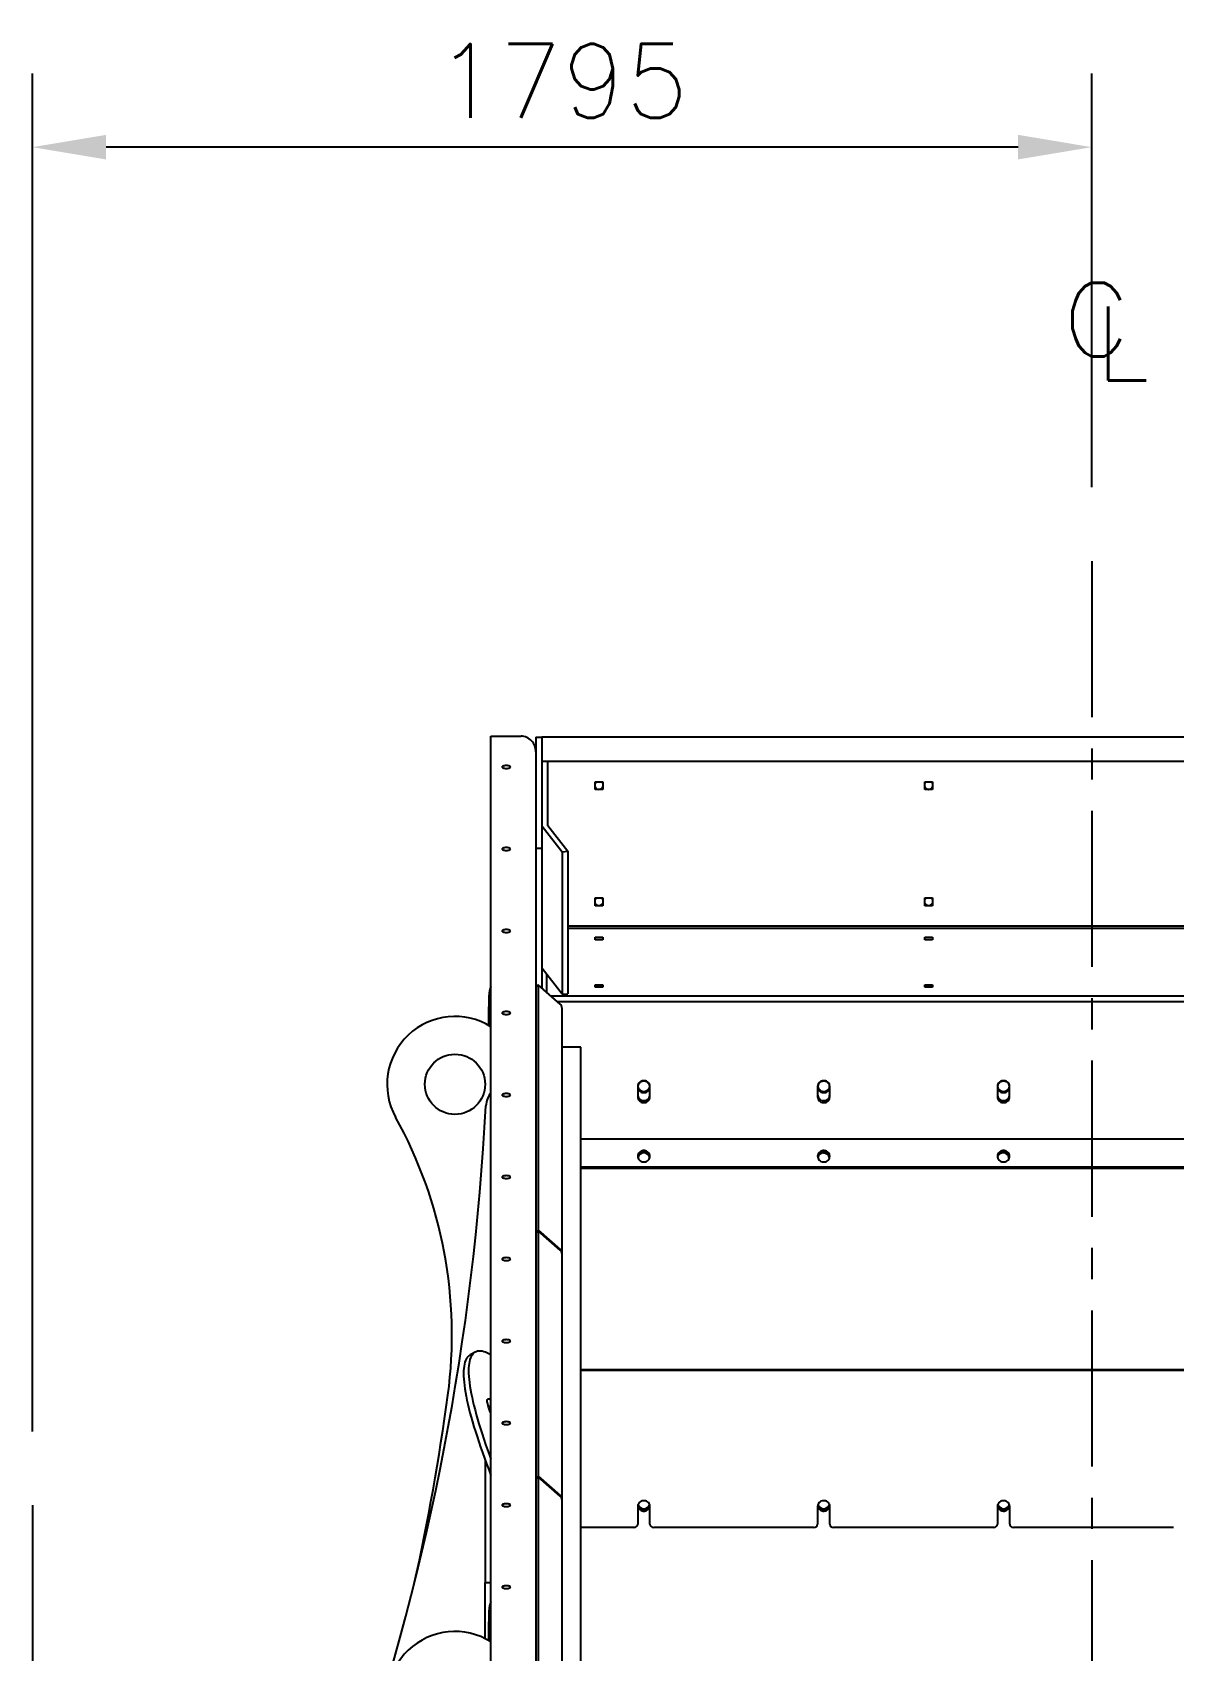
# Model space of a CAD drawing. Header units: millimetres. Extents: x 0 to 55611, y 0 to 32827.
# Drawn here: x 5180 to 7114, y 15943 to 18686 of the extents above; entities that cross this region are included whole.
import ezdxf

# ---------------------------------------------------------------- set-up
doc = ezdxf.new("R2010")
doc.units = ezdxf.units.MM
doc.header["$LTSCALE"] = 10
doc.header["$PDSIZE"] = -1
doc.linetypes.add('CENTER', pattern=[50.8, 31.75, -6.35, 6.35, -6.35])
doc.linetypes.add('SLD-Continua', pattern=[0])
doc.layers.add('EQUIPO', color=30, linetype='SLD-Continua')
doc.layers.add('FIMSA-CENTROS', color=3, linetype='CENTER')
doc.styles.add('1', font='romans.shx', dxfattribs={"height": 125})
doc.dimstyles.new('50', dxfattribs={"dimscale": 0, "dimtxt": 125, "dimasz": 125, "dimexe": 125, "dimexo": 125, "dimgap": 50, "dimtad": 1, "dimdec": 0, "dimlfac": 49.861111, "dimzin": 1, "dimtxsty": '1', "dimcen": 2.5, "dimclrd": 1, "dimclre": 1, "dimadec": 0, "dimazin": 0, "dimtfac": 1, "dimtdec": 0, "dimtmove": 0, "dimatfit": 3, "dimfxl": 1, "dimtzin": 1, "dimarcsym": 0})

# ---------------------------------------------------------------- blocks, each defined once
blk = doc.blocks.new('*D111')
at = {"color": 1, "lineweight": -2, "transparency": 16777216}
for p, q in [((5179.9, 16314.6), (5179.9, 18616.4)), ((6975.1, 17915), (6975.1, 18616.4)), ((6850.1, 18491.4), (5304.9, 18491.4))]:
    blk.add_line(p, q, dxfattribs=at)
at = {"color": 1, "transparency": 16777216}
for points in [[(5304.9, 18512.3), (5304.9, 18470.6), (5179.9, 18491.4)], [(6850.1, 18512.3), (6850.1, 18470.6), (6975.1, 18491.4)]]:
    blk.add_solid(points, dxfattribs=at)
at = {"layer": 'Defpoints', "color": 0, "transparency": 16777216}
for p in [(5179.9, 18491.4), (6975.1, 17790), (5179.9, 16189.6)]:
    blk.add_point(p, dxfattribs=at)
at = {"color": 0, "transparency": 16777216, "insert": (6077.5, 18603.9), "char_height": 125, "attachment_point": 5, "style": '1'}
blk.add_mtext('1795', dxfattribs=at)

msp = doc.modelspace()

# ---------------------------------------------------------------- linework, layer by layer
at = {"layer": 'EQUIPO', "linetype": 'SLD-Continua', "lineweight": 25}
for p, q in [((5957, 15700.9), (5957, 17493.1)), ((5957, 17493.1), (6008, 17493.1)), ((6033, 17491.5), (6033, 17303.6)), ((6033, 17491.5), (6043, 17491.5)), ((6043, 17491.5), (6043, 17303.6)), ((6043, 17491.4), (6043, 17465.9)), ((7913, 17491.4), (6043, 17491.4)), ((6053, 17450.3), (6043, 17450.3)), ((6051.5, 17450.3), (6051.5, 17450.6)), ((6051.5, 17450.6), (7904.5, 17450.6)), ((6053, 17450.3), (6053, 17342.2)), ((6133.3, 17415.8), (6146.3, 17415.8)), ((6133.3, 17402.8), (6133.3, 17415.8)), ((6146.3, 17402.8), (6133.3, 17402.8)), ((6146.3, 17415.8), (6146.3, 17402.8)), ((6692.1, 17415.8), (6705.1, 17415.8)), ((6692.1, 17402.8), (6692.1, 17415.8)), ((6705.1, 17402.8), (6692.1, 17402.8)), ((6705.1, 17415.8), (6705.1, 17402.8)), ((6043.5, 17340.9), (6077.6, 17297.3)), ((6053.2, 17341.8), (6087.3, 17298.2)), ((6033, 17303.6), (6043, 17303.6)), ((6033, 17303.6), (6033, 17280.1)), ((6033, 17280.1), (6033, 15674.3)), ((6043, 17303.6), (6043, 17066.7)), ((6077.6, 17297.3), (6087.3, 17298.2)), ((6077.6, 17297.3), (6077.6, 17055.7)), ((6087.3, 17298.2), (6087.3, 17056.5)), ((6133.3, 17218.9), (6146.3, 17218.9)), ((6133.3, 17205.9), (6133.3, 17218.9)), ((6146.3, 17205.9), (6133.3, 17205.9)), ((6146.3, 17218.9), (6146.3, 17205.9)), ((6692.1, 17218.9), (6705.1, 17218.9)), ((6692.1, 17205.9), (6692.1, 17218.9)), ((6705.1, 17205.9), (6692.1, 17205.9)), ((6705.1, 17218.9), (6705.1, 17205.9)), ((7868.7, 17171.2), (6087.3, 17171.2)), ((6087.3, 17167.5), (7868.7, 17167.5)), ((6133.3, 17152.4), (6146.3, 17152.4)), ((6133.3, 17147.9), (6133.3, 17152.4)), ((6146.3, 17147.9), (6133.3, 17147.9)), ((6146.3, 17152.4), (6146.3, 17147.9)), ((6692.1, 17152.4), (6705.1, 17152.4)), ((6692.1, 17147.9), (6692.1, 17152.4)), ((6705.1, 17147.9), (6692.1, 17147.9)), ((6705.1, 17152.4), (6705.1, 17147.9)), ((6077.6, 17055.7), (6043.5, 17099.2)), ((6051.5, 17059.1), (6051.5, 17089)), ((6037.1, 17071.9), (6033, 17067.8)), ((6037.1, 17071.9), (6037.1, 16656)), ((6074.1, 17039.2), (6037.1, 17071.9)), ((6133.3, 17072), (6146.3, 17072)), ((6133.3, 17067.6), (6133.3, 17072)), ((6146.3, 17067.6), (6133.3, 17067.6)), ((6146.3, 17072), (6146.3, 17067.6)), ((6692.1, 17072), (6705.1, 17072)), ((6692.1, 17067.6), (6692.1, 17072)), ((6705.1, 17067.6), (6692.1, 17067.6)), ((6705.1, 17072), (6705.1, 17067.6)), ((7896.9, 17052.4), (6059.1, 17052.4)), ((7886.2, 17043), (6069.8, 17043)), ((6077.5, 16616), (6077.5, 17031.9)), ((6077.6, 17055.7), (6087.3, 17056.5)), ((6109, 16965.9), (6077.5, 16965.9)), ((6109, 15508.7), (6109, 16965.9)), ((6205.7, 16899.7), (6205.7, 16881.8)), ((6226.3, 16881.8), (6226.3, 16899.7)), ((6510.5, 16899.7), (6510.5, 16881.8)), ((6531.1, 16881.8), (6531.1, 16899.7)), ((6815.3, 16899.7), (6815.3, 16881.8)), ((6835.9, 16881.8), (6835.9, 16899.7)), ((6109, 16810.6), (7847, 16810.6)), ((6109, 16763.3), (7847, 16763.3)), ((6109, 16761.2), (7847, 16761.2)), ((6037.1, 16656), (6033, 16651.8)), ((6037.1, 16654.9), (6033, 16650.8)), ((6033, 16651.8), (6033.5, 16651.4)), ((6037.1, 16656), (6074.1, 16623.3)), ((6037.1, 16654.9), (6037.1, 16239)), ((6074.1, 16622.3), (6037.1, 16654.9)), ((6077.5, 16199), (6077.5, 16614.9)), ((5930.3, 16449.1), (5921.6, 16444.4)), ((6109, 16419.7), (7847, 16419.7)), ((6109, 16418.4), (7847, 16418.4)), ((5947, 16266.7), (5947, 16058.6)), ((6037.1, 16239), (6033, 16234.9)), ((6037.1, 16238), (6033, 16233.9)), ((6037.1, 16239), (6074.1, 16206.4)), ((6037.1, 16238), (6037.1, 15822.1)), ((6074.1, 16205.4), (6037.1, 16238)), ((6033, 16234.9), (6033.5, 16234.4)), ((6077.5, 15782.1), (6077.5, 16198)), ((6205.7, 16187.8), (6205.7, 16157.9)), ((6226.4, 16157.9), (6226.4, 16187.8)), ((6510.5, 16187.8), (6510.5, 16157.9)), ((6531.2, 16157.9), (6531.2, 16187.8)), ((6815.3, 16187.8), (6815.3, 16157.9)), ((6836, 16157.9), (6836, 16187.8)), ((6199.4, 16152), (6109, 16152)), ((6504.2, 16152), (6232.7, 16152)), ((6809, 16152), (6537.5, 16152)), ((7113.8, 16152), (6842.3, 16152)), ((5947, 15963.8), (5947, 16058.6)), ((5947, 16058.6), (5957, 16058.6))]:
    msp.add_line(p, q, dxfattribs=at)
at = {"layer": 'EQUIPO', "linetype": 'SLD-Continua', "lineweight": 25, "flags": 128}
for points in [[(5983, 17438.5), (5984.6, 17438.6), (5986, 17438.8), (5987.4, 17439.1), (5988.5, 17439.5), (5989.3, 17439.9), (5989.8, 17440.4), (5990, 17440.9), (5989.8, 17441.5), (5989.3, 17442), (5988.5, 17442.4), (5987.4, 17442.8), (5986, 17443.1), (5984.6, 17443.3), (5983, 17443.3), (5981.4, 17443.3), (5980, 17443.1), (5978.6, 17442.8), (5977.5, 17442.4), (5976.7, 17442), (5976.2, 17441.5), (5976, 17440.9), (5976.2, 17440.4), (5976.7, 17439.9), (5977.5, 17439.5), (5978.6, 17439.1), (5980, 17438.8), (5981.4, 17438.6), (5983, 17438.5)], [(5983, 17299.6), (5984.6, 17299.6), (5986, 17299.8), (5987.4, 17300.1), (5988.5, 17300.5), (5989.3, 17300.9), (5989.8, 17301.4), (5990, 17301.9), (5989.8, 17302.5), (5989.3, 17303), (5988.5, 17303.4), (5987.4, 17303.8), (5986, 17304.1), (5984.6, 17304.3), (5983, 17304.3), (5981.4, 17304.3), (5980, 17304.1), (5978.6, 17303.8), (5977.5, 17303.4), (5976.7, 17303), (5976.2, 17302.5), (5976, 17301.9), (5976.2, 17301.4), (5976.7, 17300.9), (5977.5, 17300.5), (5978.6, 17300.1), (5980, 17299.8), (5981.4, 17299.6), (5983, 17299.6)], [(5983, 17160.6), (5984.6, 17160.6), (5986, 17160.8), (5987.4, 17161.1), (5988.5, 17161.5), (5989.3, 17161.9), (5989.8, 17162.4), (5990, 17162.9), (5989.8, 17163.5), (5989.3, 17164), (5988.5, 17164.4), (5987.4, 17164.8), (5986, 17165.1), (5984.6, 17165.3), (5983, 17165.3), (5981.4, 17165.3), (5980, 17165.1), (5978.6, 17164.8), (5977.5, 17164.4), (5976.7, 17164), (5976.2, 17163.5), (5976, 17162.9), (5976.2, 17162.4), (5976.7, 17161.9), (5977.5, 17161.5), (5978.6, 17161.1), (5980, 17160.8), (5981.4, 17160.6), (5983, 17160.6)], [(5953.2, 17003), (5953.4, 17015.4), (5953.9, 17054.2)], [(5983, 17021.6), (5984.6, 17021.6), (5986, 17021.8), (5987.4, 17022.1), (5988.5, 17022.5), (5989.3, 17022.9), (5989.8, 17023.4), (5990, 17024), (5989.8, 17024.5), (5989.3, 17025), (5988.5, 17025.4), (5987.4, 17025.8), (5986, 17026.1), (5984.6, 17026.3), (5983, 17026.3), (5981.4, 17026.3), (5980, 17026.1), (5978.6, 17025.8), (5977.5, 17025.4), (5976.7, 17025), (5976.2, 17024.5), (5976, 17024), (5976.2, 17023.4), (5976.7, 17022.9), (5977.5, 17022.5), (5978.6, 17022.1), (5980, 17021.8), (5981.4, 17021.6), (5983, 17021.6)], [(6226.3, 16899.7), (6226.1, 16901.5), (6225.6, 16903.2), (6224.8, 16904.8), (6223.6, 16906.2), (6222.2, 16907.4), (6220.6, 16908.4), (6218.8, 16909), (6216.9, 16909.3), (6215, 16909.3), (6213.2, 16909), (6211.4, 16908.4), (6209.8, 16907.4), (6208.4, 16906.2), (6207.2, 16904.8), (6206.4, 16903.2), (6205.8, 16901.5), (6205.7, 16899.7)], [(6205.7, 16898.8), (6205.8, 16897), (6206.4, 16895.3), (6207.2, 16893.7), (6208.4, 16892.3), (6209.8, 16891.1), (6211.4, 16890.1), (6213.2, 16889.5), (6215, 16889.1), (6216.9, 16889.1), (6218.8, 16889.5), (6220.6, 16890.1), (6222.2, 16891.1), (6223.6, 16892.3), (6224.8, 16893.7), (6225.6, 16895.3), (6226.1, 16897), (6226.3, 16898.8), (6226.1, 16900.6), (6225.6, 16902.3), (6224.8, 16903.9), (6223.6, 16905.3), (6222.2, 16906.5), (6220.6, 16907.5), (6218.8, 16908.1), (6216.9, 16908.4), (6215, 16908.4), (6213.2, 16908.1), (6211.4, 16907.5), (6209.8, 16906.5), (6208.4, 16905.3), (6207.2, 16903.9), (6206.4, 16902.3), (6205.8, 16900.6), (6205.7, 16898.8)], [(6205.7, 16899.8), (6205.8, 16899.1), (6206.4, 16897.3), (6207.2, 16895.7), (6208.4, 16894.3), (6209.8, 16893.1), (6211.4, 16892.2), (6213.2, 16891.5), (6215, 16891.2), (6216.9, 16891.2), (6218.8, 16891.5), (6220.6, 16892.2), (6222.2, 16893.1), (6223.6, 16894.3), (6224.8, 16895.7), (6225.6, 16897.3), (6226.1, 16899.1), (6226.3, 16899.8)], [(6531.1, 16899.7), (6530.9, 16901.5), (6530.4, 16903.2), (6529.6, 16904.8), (6528.4, 16906.2), (6527, 16907.4), (6525.4, 16908.4), (6523.6, 16909), (6521.7, 16909.3), (6519.8, 16909.3), (6518, 16909), (6516.2, 16908.4), (6514.6, 16907.4), (6513.2, 16906.2), (6512, 16904.8), (6511.2, 16903.2), (6510.6, 16901.5), (6510.5, 16899.7)], [(6510.5, 16898.8), (6510.6, 16897), (6511.2, 16895.3), (6512, 16893.7), (6513.2, 16892.3), (6514.6, 16891.1), (6516.2, 16890.1), (6518, 16889.5), (6519.8, 16889.1), (6521.7, 16889.1), (6523.6, 16889.5), (6525.4, 16890.1), (6527, 16891.1), (6528.4, 16892.3), (6529.6, 16893.7), (6530.4, 16895.3), (6530.9, 16897), (6531.1, 16898.8), (6530.9, 16900.6), (6530.4, 16902.3), (6529.6, 16903.9), (6528.4, 16905.3), (6527, 16906.5), (6525.4, 16907.5), (6523.6, 16908.1), (6521.7, 16908.4), (6519.8, 16908.4), (6518, 16908.1), (6516.2, 16907.5), (6514.6, 16906.5), (6513.2, 16905.3), (6512, 16903.9), (6511.2, 16902.3), (6510.6, 16900.6), (6510.5, 16898.8)], [(6510.5, 16899.8), (6510.6, 16899.1), (6511.2, 16897.3), (6512, 16895.7), (6513.2, 16894.3), (6514.6, 16893.1), (6516.2, 16892.2), (6518, 16891.5), (6519.8, 16891.2), (6521.7, 16891.2), (6523.6, 16891.5), (6525.4, 16892.2), (6527, 16893.1), (6528.4, 16894.3), (6529.6, 16895.7), (6530.4, 16897.3), (6530.9, 16899.1), (6531.1, 16899.8)], [(6835.9, 16899.7), (6835.7, 16901.5), (6835.2, 16903.2), (6834.4, 16904.8), (6833.2, 16906.2), (6831.8, 16907.4), (6830.2, 16908.4), (6828.4, 16909), (6826.5, 16909.3), (6824.6, 16909.3), (6822.8, 16909), (6821, 16908.4), (6819.4, 16907.4), (6818, 16906.2), (6816.8, 16904.8), (6816, 16903.2), (6815.4, 16901.5), (6815.3, 16899.7)], [(6815.3, 16898.8), (6815.4, 16897), (6816, 16895.3), (6816.8, 16893.7), (6818, 16892.3), (6819.4, 16891.1), (6821, 16890.1), (6822.8, 16889.5), (6824.6, 16889.1), (6826.5, 16889.1), (6828.4, 16889.5), (6830.2, 16890.1), (6831.8, 16891.1), (6833.2, 16892.3), (6834.4, 16893.7), (6835.2, 16895.3), (6835.7, 16897), (6835.9, 16898.8), (6835.7, 16900.6), (6835.2, 16902.3), (6834.4, 16903.9), (6833.2, 16905.3), (6831.8, 16906.5), (6830.2, 16907.5), (6828.4, 16908.1), (6826.5, 16908.4), (6824.6, 16908.4), (6822.8, 16908.1), (6821, 16907.5), (6819.4, 16906.5), (6818, 16905.3), (6816.8, 16903.9), (6816, 16902.3), (6815.4, 16900.6), (6815.3, 16898.8)], [(6815.3, 16899.8), (6815.4, 16899.1), (6816, 16897.3), (6816.8, 16895.7), (6818, 16894.3), (6819.4, 16893.1), (6821, 16892.2), (6822.8, 16891.5), (6824.6, 16891.2), (6826.5, 16891.2), (6828.4, 16891.5), (6830.2, 16892.2), (6831.8, 16893.1), (6833.2, 16894.3), (6834.4, 16895.7), (6835.2, 16897.3), (6835.7, 16899.1), (6835.9, 16899.8)], [(5983, 16882.6), (5984.6, 16882.6), (5986, 16882.8), (5987.4, 16883.1), (5988.5, 16883.5), (5989.3, 16883.9), (5989.8, 16884.4), (5990, 16885), (5989.8, 16885.5), (5989.3, 16886), (5988.5, 16886.4), (5987.4, 16886.8), (5986, 16887.1), (5984.6, 16887.3), (5983, 16887.3), (5981.4, 16887.3), (5980, 16887.1), (5978.6, 16886.8), (5977.5, 16886.4), (5976.7, 16886), (5976.2, 16885.5), (5976, 16885), (5976.2, 16884.4), (5976.7, 16883.9), (5977.5, 16883.5), (5978.6, 16883.1), (5980, 16882.8), (5981.4, 16882.6), (5983, 16882.6)], [(6205.7, 16885.2), (6205.8, 16883.4), (6206.4, 16881.7), (6207.2, 16880.1), (6208.4, 16878.7), (6209.8, 16877.5), (6211.4, 16876.5), (6213.2, 16875.9), (6215, 16875.5), (6216.9, 16875.5), (6218.8, 16875.9), (6220.6, 16876.5), (6222.2, 16877.5), (6223.6, 16878.7), (6224.8, 16880.1), (6225.6, 16881.7), (6226.1, 16883.4), (6226.3, 16885.2)], [(6205.7, 16881.8), (6205.8, 16880), (6206.4, 16878.3), (6207.2, 16876.7), (6208.4, 16875.2), (6209.8, 16874), (6211.4, 16873.1), (6213.2, 16872.4), (6215, 16872.1), (6216.9, 16872.1), (6218.8, 16872.4), (6220.6, 16873.1), (6222.2, 16874), (6223.6, 16875.2), (6224.8, 16876.7), (6225.6, 16878.3), (6226.1, 16880), (6226.3, 16881.8)], [(6510.5, 16885.2), (6510.6, 16883.4), (6511.2, 16881.7), (6512, 16880.1), (6513.2, 16878.7), (6514.6, 16877.5), (6516.2, 16876.5), (6518, 16875.9), (6519.8, 16875.5), (6521.7, 16875.5), (6523.6, 16875.9), (6525.4, 16876.5), (6527, 16877.5), (6528.4, 16878.7), (6529.6, 16880.1), (6530.4, 16881.7), (6530.9, 16883.4), (6531.1, 16885.2)], [(6510.5, 16881.8), (6510.6, 16880), (6511.2, 16878.3), (6512, 16876.7), (6513.2, 16875.2), (6514.6, 16874), (6516.2, 16873.1), (6518, 16872.4), (6519.8, 16872.1), (6521.7, 16872.1), (6523.6, 16872.4), (6525.4, 16873.1), (6527, 16874), (6528.4, 16875.2), (6529.6, 16876.7), (6530.4, 16878.3), (6530.9, 16880), (6531.1, 16881.8)], [(6815.3, 16885.2), (6815.4, 16883.4), (6816, 16881.7), (6816.8, 16880.1), (6818, 16878.7), (6819.4, 16877.5), (6821, 16876.5), (6822.8, 16875.9), (6824.6, 16875.5), (6826.5, 16875.5), (6828.4, 16875.9), (6830.2, 16876.5), (6831.8, 16877.5), (6833.2, 16878.7), (6834.4, 16880.1), (6835.2, 16881.7), (6835.7, 16883.4), (6835.9, 16885.2)], [(6815.3, 16881.8), (6815.4, 16880), (6816, 16878.3), (6816.8, 16876.7), (6818, 16875.2), (6819.4, 16874), (6821, 16873.1), (6822.8, 16872.4), (6824.6, 16872.1), (6826.5, 16872.1), (6828.4, 16872.4), (6830.2, 16873.1), (6831.8, 16874), (6833.2, 16875.2), (6834.4, 16876.7), (6835.2, 16878.3), (6835.7, 16880), (6835.9, 16881.8)], [(6205.7, 16781.2), (6205.8, 16779.4), (6206.4, 16777.7), (6207.2, 16776.1), (6208.4, 16774.6), (6209.8, 16773.4), (6211.4, 16772.5), (6213.2, 16771.8), (6215, 16771.5), (6216.9, 16771.5), (6218.8, 16771.8), (6220.6, 16772.5), (6222.2, 16773.4), (6223.6, 16774.6), (6224.8, 16776.1), (6225.6, 16777.7), (6226.1, 16779.4), (6226.3, 16781.2), (6226.1, 16782.9), (6225.6, 16784.7), (6224.8, 16786.3), (6223.6, 16787.7), (6222.2, 16788.9), (6220.6, 16789.8), (6218.8, 16790.5), (6216.9, 16790.8), (6215, 16790.8), (6213.2, 16790.5), (6211.4, 16789.8), (6209.8, 16788.9), (6208.4, 16787.7), (6207.2, 16786.3), (6206.4, 16784.7), (6205.8, 16782.9), (6205.7, 16781.2)], [(6226.3, 16780.1), (6226.1, 16780.9), (6225.6, 16782.6), (6224.8, 16784.2), (6223.6, 16785.6), (6222.2, 16786.9), (6220.6, 16787.8), (6218.8, 16788.4), (6216.9, 16788.8), (6215, 16788.8), (6213.2, 16788.4), (6211.4, 16787.8), (6209.8, 16786.9), (6208.4, 16785.6), (6207.2, 16784.2), (6206.4, 16782.6), (6205.8, 16780.9), (6205.7, 16780.1)], [(6510.5, 16781.2), (6510.6, 16779.4), (6511.2, 16777.7), (6512, 16776.1), (6513.2, 16774.6), (6514.6, 16773.4), (6516.2, 16772.5), (6518, 16771.8), (6519.8, 16771.5), (6521.7, 16771.5), (6523.6, 16771.8), (6525.4, 16772.5), (6527, 16773.4), (6528.4, 16774.6), (6529.6, 16776.1), (6530.4, 16777.7), (6530.9, 16779.4), (6531.1, 16781.2), (6530.9, 16782.9), (6530.4, 16784.7), (6529.6, 16786.3), (6528.4, 16787.7), (6527, 16788.9), (6525.4, 16789.8), (6523.6, 16790.5), (6521.7, 16790.8), (6519.8, 16790.8), (6518, 16790.5), (6516.2, 16789.8), (6514.6, 16788.9), (6513.2, 16787.7), (6512, 16786.3), (6511.2, 16784.7), (6510.6, 16782.9), (6510.5, 16781.2)], [(6531.1, 16780.1), (6530.9, 16780.9), (6530.4, 16782.6), (6529.6, 16784.2), (6528.4, 16785.6), (6527, 16786.9), (6525.4, 16787.8), (6523.6, 16788.4), (6521.7, 16788.8), (6519.8, 16788.8), (6518, 16788.4), (6516.2, 16787.8), (6514.6, 16786.9), (6513.2, 16785.6), (6512, 16784.2), (6511.2, 16782.6), (6510.6, 16780.9), (6510.5, 16780.1)], [(6815.3, 16781.2), (6815.4, 16779.4), (6816, 16777.7), (6816.8, 16776.1), (6818, 16774.6), (6819.4, 16773.4), (6821, 16772.5), (6822.8, 16771.8), (6824.6, 16771.5), (6826.5, 16771.5), (6828.4, 16771.8), (6830.2, 16772.5), (6831.8, 16773.4), (6833.2, 16774.6), (6834.4, 16776.1), (6835.2, 16777.7), (6835.7, 16779.4), (6835.9, 16781.2), (6835.7, 16782.9), (6835.2, 16784.7), (6834.4, 16786.3), (6833.2, 16787.7), (6831.8, 16788.9), (6830.2, 16789.8), (6828.4, 16790.5), (6826.5, 16790.8), (6824.6, 16790.8), (6822.8, 16790.5), (6821, 16789.8), (6819.4, 16788.9), (6818, 16787.7), (6816.8, 16786.3), (6816, 16784.7), (6815.4, 16782.9), (6815.3, 16781.2)], [(6835.9, 16780.1), (6835.7, 16780.9), (6835.2, 16782.6), (6834.4, 16784.2), (6833.2, 16785.6), (6831.8, 16786.9), (6830.2, 16787.8), (6828.4, 16788.4), (6826.5, 16788.8), (6824.6, 16788.8), (6822.8, 16788.4), (6821, 16787.8), (6819.4, 16786.9), (6818, 16785.6), (6816.8, 16784.2), (6816, 16782.6), (6815.4, 16780.9), (6815.3, 16780.1)], [(5983, 16743.6), (5984.6, 16743.6), (5986, 16743.8), (5987.4, 16744.1), (5988.5, 16744.5), (5989.3, 16744.9), (5989.8, 16745.4), (5990, 16746), (5989.8, 16746.5), (5989.3, 16747), (5988.5, 16747.5), (5987.4, 16747.8), (5986, 16748.1), (5984.6, 16748.3), (5983, 16748.4), (5981.4, 16748.3), (5980, 16748.1), (5978.6, 16747.8), (5977.5, 16747.5), (5976.7, 16747), (5976.2, 16746.5), (5976, 16746), (5976.2, 16745.4), (5976.7, 16744.9), (5977.5, 16744.5), (5978.6, 16744.1), (5980, 16743.8), (5981.4, 16743.6), (5983, 16743.6)], [(5983, 16604.6), (5984.6, 16604.6), (5986, 16604.8), (5987.4, 16605.1), (5988.5, 16605.5), (5989.3, 16605.9), (5989.8, 16606.4), (5990, 16607), (5989.8, 16607.5), (5989.3, 16608), (5988.5, 16608.5), (5987.4, 16608.8), (5986, 16609.1), (5984.6, 16609.3), (5983, 16609.4), (5981.4, 16609.3), (5980, 16609.1), (5978.6, 16608.8), (5977.5, 16608.5), (5976.7, 16608), (5976.2, 16607.5), (5976, 16607), (5976.2, 16606.4), (5976.7, 16605.9), (5977.5, 16605.5), (5978.6, 16605.1), (5980, 16604.8), (5981.4, 16604.6), (5983, 16604.6)], [(5983, 16465.6), (5984.6, 16465.6), (5986, 16465.8), (5987.4, 16466.1), (5988.5, 16466.5), (5989.3, 16466.9), (5989.8, 16467.4), (5990, 16468), (5989.8, 16468.5), (5989.3, 16469), (5988.5, 16469.5), (5987.4, 16469.8), (5986, 16470.1), (5984.6, 16470.3), (5983, 16470.4), (5981.4, 16470.3), (5980, 16470.1), (5978.6, 16469.8), (5977.5, 16469.5), (5976.7, 16469), (5976.2, 16468.5), (5976, 16468), (5976.2, 16467.4), (5976.7, 16466.9), (5977.5, 16466.5), (5978.6, 16466.1), (5980, 16465.8), (5981.4, 16465.6), (5983, 16465.6)], [(5921.6, 16444.4), (5921.4, 16444.3), (5919.5, 16443.1), (5917.8, 16441.5), (5916.3, 16439.6), (5914.9, 16437.4), (5913.8, 16434.8), (5912.8, 16432), (5911.9, 16428.8), (5911.3, 16425.4), (5910.9, 16421.6), (5910.6, 16417.5), (5910.5, 16413.2), (5910.6, 16408.5), (5910.9, 16403.5), (5911.3, 16398.3), (5911.9, 16392.8), (5912.8, 16387), (5913.8, 16380.9), (5914.9, 16374.5), (5916.3, 16367.9), (5917.8, 16361), (5919.5, 16353.9), (5921.4, 16346.5), (5923.4, 16338.9), (5925.7, 16331), (5928.1, 16322.9), (5930.6, 16314.5), (5933.4, 16306), (5936.3, 16297.2), (5939.3, 16288.2), (5942.5, 16279), (5945.9, 16269.7), (5949.4, 16260.1), (5953.1, 16250.4), (5957, 16240.4), (5957, 16240.3)], [(5957, 16444.7), (5954.6, 16446), (5951.2, 16447.6), (5948, 16448.9), (5944.9, 16449.9), (5942.1, 16450.6), (5939.3, 16450.9), (5936.8, 16450.9), (5934.4, 16450.6), (5932.1, 16450), (5930.1, 16449), (5928.2, 16447.8), (5926.5, 16446.2), (5925, 16444.3), (5923.6, 16442.1), (5922.4, 16439.5), (5921.4, 16436.7), (5920.6, 16433.5), (5920, 16430.1), (5919.5, 16426.3), (5919.2, 16422.2), (5919.2, 16417.9), (5919.2, 16413.2), (5919.5, 16408.2), (5920, 16403), (5920.6, 16397.5), (5921.4, 16391.7), (5922.4, 16385.6), (5923.6, 16379.2), (5924.9, 16372.6), (5926.5, 16365.7), (5928.2, 16358.6), (5930.1, 16351.2), (5932.1, 16343.6), (5934.3, 16335.7), (5936.7, 16327.6), (5939.3, 16319.2), (5942, 16310.7), (5944.9, 16301.9), (5948, 16292.9), (5951.2, 16283.7), (5954.6, 16274.4), (5957, 16267.8)], [(5950.7, 16366.6), (5950.7, 16367.9), (5951, 16368.9), (5951.5, 16369.6), (5952.1, 16370), (5952.9, 16370.1), (5953.8, 16369.9), (5954.9, 16369.3), (5956.2, 16368.5), (5957, 16367.8)], [(5957, 16344.8), (5956.2, 16346.8), (5954.9, 16350), (5953.8, 16353.1), (5952.9, 16355.9), (5952.1, 16358.6), (5951.5, 16361), (5951, 16363.1), (5950.7, 16365), (5950.7, 16366.6)], [(5983, 16326.6), (5984.6, 16326.6), (5986, 16326.8), (5987.4, 16327.1), (5988.5, 16327.5), (5989.3, 16327.9), (5989.8, 16328.4), (5990, 16329), (5989.8, 16329.5), (5989.3, 16330), (5988.5, 16330.5), (5987.4, 16330.8), (5986, 16331.1), (5984.6, 16331.3), (5983, 16331.4), (5981.4, 16331.3), (5980, 16331.1), (5978.6, 16330.8), (5977.5, 16330.5), (5976.7, 16330), (5976.2, 16329.5), (5976, 16329), (5976.2, 16328.4), (5976.7, 16327.9), (5977.5, 16327.5), (5978.6, 16327.1), (5980, 16326.8), (5981.4, 16326.6), (5983, 16326.6)], [(5983, 16187.6), (5984.6, 16187.6), (5986, 16187.8), (5987.4, 16188.1), (5988.5, 16188.5), (5989.3, 16188.9), (5989.8, 16189.4), (5990, 16190), (5989.8, 16190.5), (5989.3, 16191), (5988.5, 16191.5), (5987.4, 16191.8), (5986, 16192.1), (5984.6, 16192.3), (5983, 16192.4), (5981.4, 16192.3), (5980, 16192.1), (5978.6, 16191.8), (5977.5, 16191.5), (5976.7, 16191), (5976.2, 16190.5), (5976, 16190), (5976.2, 16189.4), (5976.7, 16188.9), (5977.5, 16188.5), (5978.6, 16188.1), (5980, 16187.8), (5981.4, 16187.6), (5983, 16187.6)], [(6226.4, 16187.8), (6226.2, 16189.6), (6225.7, 16191.3), (6224.8, 16192.9), (6223.7, 16194.3), (6222.3, 16195.5), (6220.6, 16196.4), (6218.9, 16197.1), (6217, 16197.4), (6215.1, 16197.4), (6213.2, 16197.1), (6211.4, 16196.4), (6209.8, 16195.5), (6208.4, 16194.3), (6207.3, 16192.9), (6206.4, 16191.3), (6205.9, 16189.6), (6205.7, 16187.8)], [(6205.8, 16188.6), (6205.9, 16187.7), (6206.4, 16186), (6207.3, 16184.4), (6208.4, 16182.9), (6209.8, 16181.7), (6211.4, 16180.8), (6213.2, 16180.2), (6215.1, 16179.8), (6217, 16179.8), (6218.9, 16180.2), (6220.6, 16180.8), (6222.3, 16181.7), (6223.7, 16182.9), (6224.8, 16184.4), (6225.7, 16186), (6226.2, 16187.7), (6226.3, 16188.6)], [(6531.2, 16187.8), (6531, 16189.6), (6530.5, 16191.3), (6529.6, 16192.9), (6528.5, 16194.3), (6527.1, 16195.5), (6525.4, 16196.4), (6523.7, 16197.1), (6521.8, 16197.4), (6519.9, 16197.4), (6518, 16197.1), (6516.2, 16196.4), (6514.6, 16195.5), (6513.2, 16194.3), (6512.1, 16192.9), (6511.2, 16191.3), (6510.7, 16189.6), (6510.5, 16187.8)], [(6510.6, 16188.6), (6510.7, 16187.7), (6511.2, 16186), (6512.1, 16184.4), (6513.2, 16182.9), (6514.6, 16181.7), (6516.2, 16180.8), (6518, 16180.2), (6519.9, 16179.8), (6521.8, 16179.8), (6523.7, 16180.2), (6525.4, 16180.8), (6527.1, 16181.7), (6528.5, 16182.9), (6529.6, 16184.4), (6530.5, 16186), (6531, 16187.7), (6531.1, 16188.6)], [(6836, 16187.8), (6835.8, 16189.6), (6835.3, 16191.3), (6834.4, 16192.9), (6833.3, 16194.3), (6831.9, 16195.5), (6830.2, 16196.4), (6828.5, 16197.1), (6826.6, 16197.4), (6824.7, 16197.4), (6822.8, 16197.1), (6821, 16196.4), (6819.4, 16195.5), (6818, 16194.3), (6816.9, 16192.9), (6816, 16191.3), (6815.5, 16189.6), (6815.3, 16187.8)], [(6815.4, 16188.6), (6815.5, 16187.7), (6816, 16186), (6816.9, 16184.4), (6818, 16182.9), (6819.4, 16181.7), (6821, 16180.8), (6822.8, 16180.2), (6824.7, 16179.8), (6826.6, 16179.8), (6828.5, 16180.2), (6830.2, 16180.8), (6831.9, 16181.7), (6833.3, 16182.9), (6834.4, 16184.4), (6835.3, 16186), (6835.8, 16187.7), (6835.9, 16188.6)], [(5983, 16048.6), (5984.6, 16048.6), (5986, 16048.8), (5987.4, 16049.1), (5988.5, 16049.5), (5989.3, 16049.9), (5989.8, 16050.4), (5990, 16051), (5989.8, 16051.5), (5989.3, 16052), (5988.5, 16052.5), (5987.4, 16052.8), (5986, 16053.1), (5984.6, 16053.3), (5983, 16053.4), (5981.4, 16053.3), (5980, 16053.1), (5978.6, 16052.8), (5977.5, 16052.5), (5976.7, 16052), (5976.2, 16051.5), (5976, 16051), (5976.2, 16050.4), (5976.7, 16049.9), (5977.5, 16049.5), (5978.6, 16049.1), (5980, 16048.8), (5981.4, 16048.6), (5983, 16048.6)], [(5953.2, 15960.5), (5953.4, 15973), (5953.9, 16011.7)]]:
    msp.add_lwpolyline(points, dxfattribs=at)
at = {"layer": 'EQUIPO', "linetype": 'SLD-Continua', "lineweight": 25}
msp.add_circle((5896, 16903.2), 51, dxfattribs=at)
for centre, radius, start, end in [((6139.8, 17410), 7.15, 126.0496, 155.3533), ((6139.8, 17410), 7.15, 204.6467, 335.3533), ((6139.8, 17410), 7.15, 24.6467, 53.9504), ((6698.6, 17410), 7.15, 126.0496, 155.3533), ((6698.6, 17410), 7.15, 204.6467, 335.3533), ((6698.6, 17410), 7.15, 24.6467, 53.9504), ((6045.1, 17342.3), 2.12, 181.8052, 220.3008), ((6053.7, 17342.2), 0.685, 181.8052, 220.3008), ((6139.8, 17213.2), 7.15, 126.0496, 155.3533), ((6139.8, 17213.2), 7.15, 204.6467, 335.3533), ((6139.8, 17213.2), 7.15, 24.6467, 53.9504), ((6698.6, 17213.2), 7.15, 126.0496, 155.3533), ((6698.6, 17213.2), 7.15, 204.6467, 335.3533), ((6698.6, 17213.2), 7.15, 24.6467, 53.9504), ((6045.1, 17100.6), 2.12, 181.8052, 220.3008), ((5991.9, 17053.9), 38, 156.6456, 179.574), ((6067.7, 17031.8), 9.8, 0.2664, 49.1867), ((5896, 16903.2), 115, 57.9652, 208.9867), ((5986.3, 16864.6), 38, 140.3992, 177.0319), ((1724, 17085.6), 4230, 341.1891, 357.0319), ((5128.9, 16478.2), 762, 352.3027, 28.9867), ((6215.7, 16778.7), 10.1, 88.5141, 171.8815), ((6215.8, 16776.6), 10.2, 88.6474, 165.676), ((6216.3, 16778.7), 10.1, 8.1185, 91.4859), ((6216.2, 16776.6), 10.2, 14.324, 91.3526), ((6520.3, 16776.6), 10.2, 88.7342, 161.6976), ((6520.8, 16778.8), 10, 0.0805, 91.7925), ((6520.7, 16776.6), 10.1, 10.3892, 91.4375), ((6824.8, 16776.5), 10.3, 88.8547, 156.2095), ((6825.3, 16776.7), 10.1, 8.1185, 91.4859), ((6825.4, 16778.9), 9.88, 352.1935, 90.5983), ((6067.6, 16615.9), 9.83, 357.3734, 49.0705), ((6067.7, 16614.9), 9.8, 0.2664, 49.1867), ((2083.5, 16889.8), 3835, 347.4613, 352.3027), ((5886.5, 16300.6), 88, 36.8179, 42.1824), ((6067.6, 16199), 9.83, 357.3734, 49.0705), ((6067.7, 16198), 9.8, 0.2664, 49.1867), ((6216, 16192.2), 10.4, 194.0537, 345.9463), ((6216, 16194.3), 10.5, 200.2312, 339.7688), ((6520.8, 16192.2), 10.4, 194.0537, 345.9463), ((6520.8, 16194.3), 10.5, 200.2312, 339.7688), ((6825.6, 16192.2), 10.4, 194.0537, 345.9463), ((6825.6, 16194.3), 10.5, 200.2312, 339.7688), ((6199.5, 16158.1), 6.17, 268.2746, 358.1638), ((6232.5, 16158.1), 6.17, 181.8362, 271.7254), ((6504.3, 16158.1), 6.17, 268.2746, 358.1638), ((6537.3, 16158.1), 6.17, 181.8362, 271.7254), ((6809.1, 16158.1), 6.17, 268.2746, 358.1638), ((6842.1, 16158.1), 6.17, 181.8362, 271.7254), ((5991.9, 16011.4), 38, 156.6456, 179.574), ((5896, 15860.7), 115, 57.9652, 208.9867)]:
    msp.add_arc(centre, radius, start, end, dxfattribs=at)
msp.add_ellipse((6008, 17466.5), major_axis=(0, -26.6, 0), ratio=0.939693, start_param=1.570796, end_param=3.141593, dxfattribs=at)
at = {"layer": 'FIMSA-CENTROS', "ltscale": 0.833333}
for p, q in [((6975.1, 17790), (6975.1, 9512.5)), ((5179.9, 16189.6), (5179.9, 9584.4))]:
    msp.add_line(p, q, dxfattribs=at)

# ---------------------------------------------------------------- texts
at = {"style": '1'}
for s, p in [('C', (6926.5, 18136.7)), ('L', (6981.3, 18096.2))]:
    msp.add_text(s, height=125, dxfattribs=at).set_placement(p)

# ---------------------------------------------------------------- dimensions: what is measured, and where the dimension line sits
dim = msp.add_linear_dim(base=(5179.9, 18491.4), p1=(6975.1, 17790), p2=(5179.9, 16189.6), dimstyle='50', override={"dimscale": 1, "dimlfac": 1})
dim.commit()
dim.dimension.update_dxf_attribs({"geometry": '*D111', "text_midpoint": (6077.5, 18603.9)})

doc.saveas('drawing.dxf')
